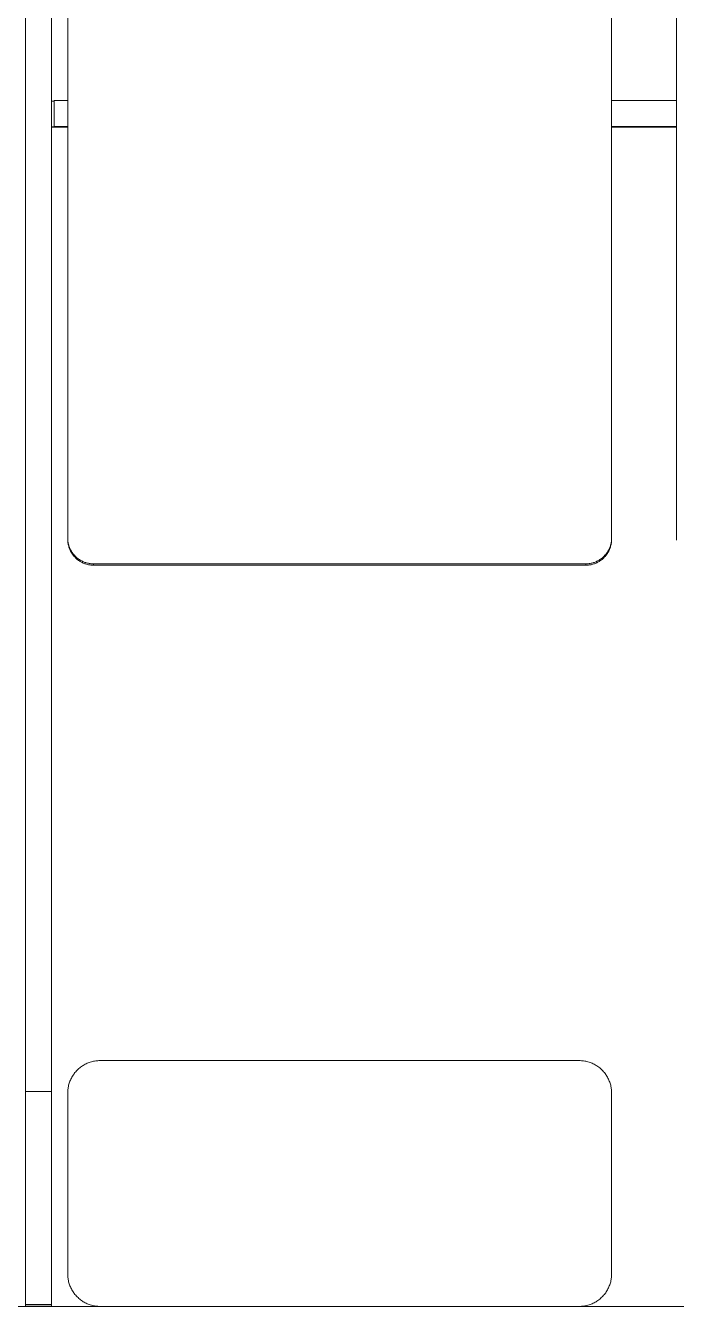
# Model space of a CAD drawing. Header units: millimetres. Extents: x -402 to 3954, y -41 to 3282.
# Drawn here: x 1128.1 to 1228.6, y 2885 to 3083.1 of the extents above; entities that cross this region are included whole.
import ezdxf

# ---------------------------------------------------------------- set-up
doc = ezdxf.new("R2010")
doc.units = ezdxf.units.MM
doc.layers.add('ZANO_R', color=7, linetype='Continuous', lineweight=0)

msp = doc.modelspace()

# ---------------------------------------------------------------- linework, layer by layer
at = {"layer": 'ZANO_R'}
for p, q in [((1134.63, 3277.1), (1134.63, 3003.85)), ((1218.63, 3003.85), (1218.63, 3277.1)), ((1228.63, 3277.1), (1228.63, 3003.85)), ((1128.13, 2921.34), (1128.13, 3246.16)), ((1132.13, 2921.34), (1132.13, 3246.16)), ((1132.53, 3071.47), (1134.63, 3071.47)), ((1132.53, 3067.47), (1132.53, 3071.47)), ((1218.63, 3071.47), (1228.63, 3071.47)), ((1132.13, 3071.41), (1132.53, 3071.41)), ((1134.63, 3067.47), (1132.53, 3067.47)), ((1132.53, 3067.41), (1132.53, 3067.47)), ((1228.63, 3067.47), (1218.63, 3067.47)), ((1132.13, 3067.41), (1132.53, 3067.41)), ((1132.13, 3067.36), (1134.63, 3067.36)), ((1218.63, 3067.36), (1228.63, 3067.36)), ((1134.63, 3003.85), (1134.63, 3003.71)), ((1134.63, 3003.85), (1134.63, 3003.64)), ((1134.63, 3003.71), (1134.64, 3003.58)), ((1134.63, 3003.5), (1134.63, 3003.64)), ((1134.64, 3003.37), (1134.63, 3003.5)), ((1134.64, 3003.58), (1134.65, 3003.44)), ((1134.65, 3003.23), (1134.64, 3003.37)), ((1134.65, 3003.44), (1134.67, 3003.3)), ((1134.67, 3003.1), (1134.65, 3003.23)), ((1134.67, 3003.3), (1134.69, 3003.17)), ((1134.69, 3002.96), (1134.67, 3003.1)), ((1134.69, 3003.17), (1134.72, 3003.04)), ((1134.72, 3002.83), (1134.69, 3002.96)), ((1134.72, 3003.04), (1134.75, 3002.9)), ((1134.75, 3002.69), (1134.72, 3002.83)), ((1134.75, 3002.9), (1134.78, 3002.77)), ((1134.78, 3002.56), (1134.75, 3002.69)), ((1134.78, 3002.77), (1134.82, 3002.64)), ((1134.82, 3002.43), (1134.78, 3002.56)), ((1134.82, 3002.64), (1134.86, 3002.51)), ((1134.86, 3002.3), (1134.82, 3002.43)), ((1134.86, 3002.51), (1134.91, 3002.38)), ((1134.91, 3002.17), (1134.86, 3002.3)), ((1134.91, 3002.38), (1134.96, 3002.26)), ((1134.96, 3002.05), (1134.91, 3002.17)), ((1134.96, 3002.26), (1135.02, 3002.13)), ((1135.02, 3002.13), (1135.08, 3002.01)), ((1218.24, 3002.13), (1218.18, 3002.01)), ((1218.3, 3002.26), (1218.24, 3002.13)), ((1218.35, 3002.38), (1218.3, 3002.26)), ((1218.35, 3002.17), (1218.3, 3002.05)), ((1218.4, 3002.51), (1218.35, 3002.38)), ((1218.4, 3002.3), (1218.35, 3002.17)), ((1218.44, 3002.64), (1218.4, 3002.51)), ((1218.44, 3002.43), (1218.4, 3002.3)), ((1218.48, 3002.77), (1218.44, 3002.64)), ((1218.48, 3002.56), (1218.44, 3002.43)), ((1218.52, 3002.9), (1218.48, 3002.77)), ((1218.52, 3002.69), (1218.48, 3002.56)), ((1218.55, 3003.04), (1218.52, 3002.9)), ((1218.55, 3002.83), (1218.52, 3002.69)), ((1218.57, 3003.17), (1218.55, 3003.04)), ((1218.57, 3002.96), (1218.55, 3002.83)), ((1218.59, 3003.3), (1218.57, 3003.17)), ((1218.59, 3003.1), (1218.57, 3002.96)), ((1218.61, 3003.44), (1218.59, 3003.3)), ((1218.61, 3003.23), (1218.59, 3003.1)), ((1218.62, 3003.58), (1218.61, 3003.44)), ((1218.62, 3003.37), (1218.61, 3003.23)), ((1218.63, 3003.71), (1218.62, 3003.58)), ((1218.63, 3003.5), (1218.62, 3003.37)), ((1218.63, 3003.64), (1218.63, 3003.85)), ((1218.63, 3003.85), (1218.63, 3003.71)), ((1218.63, 3003.64), (1218.63, 3003.5)), ((1228.63, 3003.85), (1228.63, 3003.71)), ((1228.63, 3003.85), (1228.63, 3003.64)), ((1228.63, 3003.5), (1228.63, 3003.64)), ((1135.02, 3001.92), (1134.96, 3002.05)), ((1135.08, 3001.8), (1135.02, 3001.92)), ((1135.08, 3002.01), (1135.14, 3001.89)), ((1135.14, 3001.68), (1135.08, 3001.8)), ((1135.14, 3001.89), (1135.21, 3001.77)), ((1135.21, 3001.56), (1135.14, 3001.68)), ((1135.21, 3001.77), (1135.29, 3001.66)), ((1135.29, 3001.45), (1135.21, 3001.56)), ((1135.29, 3001.66), (1135.36, 3001.54)), ((1135.36, 3001.33), (1135.29, 3001.45)), ((1135.36, 3001.54), (1135.44, 3001.43)), ((1135.44, 3001.22), (1135.36, 3001.33)), ((1135.44, 3001.43), (1135.53, 3001.32)), ((1135.53, 3001.12), (1135.44, 3001.22)), ((1135.53, 3001.32), (1135.62, 3001.22)), ((1135.62, 3001.01), (1135.53, 3001.12)), ((1135.62, 3001.22), (1135.71, 3001.12)), ((1135.71, 3000.91), (1135.62, 3001.01)), ((1135.71, 3001.12), (1135.8, 3001.02)), ((1135.8, 3000.81), (1135.71, 3000.91)), ((1135.8, 3001.02), (1135.9, 3000.93)), ((1135.9, 3000.72), (1135.8, 3000.81)), ((1135.9, 3000.93), (1136, 3000.83)), ((1136, 3000.62), (1135.9, 3000.72)), ((1136, 3000.83), (1136.11, 3000.75)), ((1136.11, 3000.54), (1136, 3000.62)), ((1136.11, 3000.75), (1136.21, 3000.66)), ((1136.21, 3000.45), (1136.11, 3000.54)), ((1136.21, 3000.66), (1136.32, 3000.58)), ((1136.32, 3000.37), (1136.21, 3000.45)), ((1136.32, 3000.58), (1136.44, 3000.5)), ((1136.44, 3000.3), (1136.32, 3000.37)), ((1136.44, 3000.5), (1136.55, 3000.43)), ((1136.55, 3000.22), (1136.44, 3000.3)), ((1136.55, 3000.43), (1136.67, 3000.36)), ((1136.67, 3000.15), (1136.55, 3000.22)), ((1136.67, 3000.36), (1136.79, 3000.3)), ((1136.79, 3000.09), (1136.67, 3000.15)), ((1136.79, 3000.3), (1136.91, 3000.24)), ((1136.91, 3000.24), (1137.04, 3000.18)), ((1137.04, 3000.18), (1137.16, 3000.13)), ((1137.16, 3000.13), (1137.29, 3000.08)), ((1216.1, 3000.13), (1215.97, 3000.08)), ((1216.23, 3000.18), (1216.1, 3000.13)), ((1216.35, 3000.24), (1216.23, 3000.18)), ((1216.47, 3000.3), (1216.35, 3000.24)), ((1216.59, 3000.36), (1216.47, 3000.3)), ((1216.59, 3000.15), (1216.47, 3000.09)), ((1216.71, 3000.43), (1216.59, 3000.36)), ((1216.71, 3000.22), (1216.59, 3000.15)), ((1216.83, 3000.5), (1216.71, 3000.43)), ((1216.83, 3000.3), (1216.71, 3000.22)), ((1216.94, 3000.58), (1216.83, 3000.5)), ((1216.94, 3000.37), (1216.83, 3000.3)), ((1217.05, 3000.66), (1216.94, 3000.58)), ((1217.05, 3000.45), (1216.94, 3000.37)), ((1217.16, 3000.75), (1217.05, 3000.66)), ((1217.16, 3000.54), (1217.05, 3000.45)), ((1217.26, 3000.83), (1217.16, 3000.75)), ((1217.26, 3000.62), (1217.16, 3000.54)), ((1217.36, 3000.93), (1217.26, 3000.83)), ((1217.36, 3000.72), (1217.26, 3000.62)), ((1217.46, 3001.02), (1217.36, 3000.93)), ((1217.46, 3000.81), (1217.36, 3000.72)), ((1217.55, 3001.12), (1217.46, 3001.02)), ((1217.55, 3000.91), (1217.46, 3000.81)), ((1217.65, 3001.22), (1217.55, 3001.12)), ((1217.65, 3001.01), (1217.55, 3000.91)), ((1217.73, 3001.32), (1217.65, 3001.22)), ((1217.73, 3001.12), (1217.65, 3001.01)), ((1217.82, 3001.43), (1217.73, 3001.32)), ((1217.82, 3001.22), (1217.73, 3001.12)), ((1217.9, 3001.54), (1217.82, 3001.43)), ((1217.9, 3001.33), (1217.82, 3001.22)), ((1217.98, 3001.66), (1217.9, 3001.54)), ((1217.98, 3001.45), (1217.9, 3001.33)), ((1218.05, 3001.77), (1217.98, 3001.66)), ((1218.05, 3001.56), (1217.98, 3001.45)), ((1218.12, 3001.89), (1218.05, 3001.77)), ((1218.12, 3001.68), (1218.05, 3001.56)), ((1218.18, 3002.01), (1218.12, 3001.89)), ((1218.18, 3001.8), (1218.12, 3001.68)), ((1218.24, 3001.92), (1218.18, 3001.8)), ((1218.3, 3002.05), (1218.24, 3001.92)), ((1136.91, 3000.03), (1136.79, 3000.09)), ((1137.04, 2999.97), (1136.91, 3000.03)), ((1137.16, 2999.92), (1137.04, 2999.97)), ((1137.29, 2999.87), (1137.16, 2999.92)), ((1137.29, 3000.08), (1137.42, 3000.04)), ((1137.42, 2999.83), (1137.29, 2999.87)), ((1137.42, 3000.04), (1137.55, 3000)), ((1137.55, 2999.79), (1137.42, 2999.83)), ((1137.55, 3000), (1137.68, 2999.96)), ((1137.68, 2999.75), (1137.55, 2999.79)), ((1137.68, 2999.96), (1137.82, 2999.93)), ((1137.82, 2999.72), (1137.68, 2999.75)), ((1137.82, 2999.93), (1137.95, 2999.91)), ((1137.95, 2999.7), (1137.82, 2999.72)), ((1137.95, 2999.91), (1138.09, 2999.89)), ((1138.09, 2999.68), (1137.95, 2999.7)), ((1138.09, 2999.89), (1138.22, 2999.87)), ((1138.22, 2999.66), (1138.09, 2999.68)), ((1138.22, 2999.87), (1138.36, 2999.86)), ((1138.36, 2999.65), (1138.22, 2999.66)), ((1138.36, 2999.86), (1138.49, 2999.85)), ((1138.49, 2999.64), (1138.36, 2999.65)), ((1138.49, 2999.85), (1138.63, 2999.85)), ((1138.63, 2999.64), (1138.49, 2999.64)), ((1138.63, 2999.64), (1138.63, 2999.85)), ((1138.63, 2999.85), (1214.63, 2999.85)), ((1214.63, 2999.64), (1138.63, 2999.64)), ((1214.63, 2999.85), (1214.63, 2999.64)), ((1214.77, 2999.85), (1214.63, 2999.85)), ((1214.77, 2999.64), (1214.63, 2999.64)), ((1214.9, 2999.86), (1214.77, 2999.85)), ((1214.9, 2999.65), (1214.77, 2999.64)), ((1215.04, 2999.87), (1214.9, 2999.86)), ((1215.04, 2999.66), (1214.9, 2999.65)), ((1215.18, 2999.89), (1215.04, 2999.87)), ((1215.18, 2999.68), (1215.04, 2999.66)), ((1215.31, 2999.91), (1215.18, 2999.89)), ((1215.31, 2999.7), (1215.18, 2999.68)), ((1215.45, 2999.93), (1215.31, 2999.91)), ((1215.45, 2999.72), (1215.31, 2999.7)), ((1215.58, 2999.96), (1215.45, 2999.93)), ((1215.58, 2999.75), (1215.45, 2999.72)), ((1215.71, 3000), (1215.58, 2999.96)), ((1215.71, 2999.79), (1215.58, 2999.75)), ((1215.84, 3000.04), (1215.71, 3000)), ((1215.84, 2999.83), (1215.71, 2999.79)), ((1215.97, 3000.08), (1215.84, 3000.04)), ((1215.97, 2999.87), (1215.84, 2999.83)), ((1216.1, 2999.92), (1215.97, 2999.87)), ((1216.23, 2999.97), (1216.1, 2999.92)), ((1216.35, 3000.03), (1216.23, 2999.97)), ((1216.47, 3000.09), (1216.35, 3000.03)), ((1138.45, 2922.9), (1138.28, 2922.86)), ((1138.61, 2922.94), (1138.45, 2922.9)), ((1138.78, 2922.97), (1138.61, 2922.94)), ((1138.95, 2922.99), (1138.78, 2922.97)), ((1139.12, 2923.02), (1138.95, 2922.99)), ((1139.29, 2923.03), (1139.12, 2923.02)), ((1139.46, 2923.04), (1139.29, 2923.03)), ((1139.63, 2923.04), (1139.46, 2923.04)), ((1139.63, 2923.04), (1213.63, 2923.04)), ((1213.63, 2923.04), (1213.8, 2923.04)), ((1213.8, 2923.04), (1213.97, 2923.03)), ((1213.97, 2923.03), (1214.14, 2923.02)), ((1214.14, 2923.02), (1214.31, 2922.99)), ((1214.31, 2922.99), (1214.48, 2922.97)), ((1214.48, 2922.97), (1214.65, 2922.94)), ((1214.65, 2922.94), (1214.82, 2922.9)), ((1214.82, 2922.9), (1214.98, 2922.86)), ((1128.13, 2918.25), (1128.13, 2921.34)), ((1132.13, 2918.25), (1132.13, 2921.34)), ((1135.55, 2920.92), (1135.45, 2920.78)), ((1135.65, 2921.06), (1135.55, 2920.92)), ((1135.75, 2921.2), (1135.65, 2921.06)), ((1135.86, 2921.33), (1135.75, 2921.2)), ((1135.98, 2921.45), (1135.86, 2921.33)), ((1136.1, 2921.58), (1135.98, 2921.45)), ((1136.22, 2921.7), (1136.1, 2921.58)), ((1136.35, 2921.81), (1136.22, 2921.7)), ((1136.48, 2921.92), (1136.35, 2921.81)), ((1136.61, 2922.03), (1136.48, 2921.92)), ((1136.75, 2922.13), (1136.61, 2922.03)), ((1136.89, 2922.22), (1136.75, 2922.13)), ((1137.03, 2922.31), (1136.89, 2922.22)), ((1137.18, 2922.4), (1137.03, 2922.31)), ((1137.33, 2922.48), (1137.18, 2922.4)), ((1137.48, 2922.56), (1137.33, 2922.48)), ((1137.64, 2922.63), (1137.48, 2922.56)), ((1137.8, 2922.69), (1137.64, 2922.63)), ((1137.96, 2922.75), (1137.8, 2922.69)), ((1138.12, 2922.81), (1137.96, 2922.75)), ((1138.28, 2922.86), (1138.12, 2922.81)), ((1214.98, 2922.86), (1215.14, 2922.81)), ((1215.14, 2922.81), (1215.31, 2922.75)), ((1215.31, 2922.75), (1215.47, 2922.69)), ((1215.47, 2922.69), (1215.62, 2922.63)), ((1215.62, 2922.63), (1215.78, 2922.56)), ((1215.78, 2922.56), (1215.93, 2922.48)), ((1215.93, 2922.48), (1216.08, 2922.4)), ((1216.08, 2922.4), (1216.23, 2922.31)), ((1216.23, 2922.31), (1216.37, 2922.22)), ((1216.37, 2922.22), (1216.51, 2922.13)), ((1216.51, 2922.13), (1216.65, 2922.03)), ((1216.65, 2922.03), (1216.79, 2921.92)), ((1216.79, 2921.92), (1216.92, 2921.81)), ((1216.92, 2921.81), (1217.04, 2921.7)), ((1217.04, 2921.7), (1217.17, 2921.58)), ((1217.17, 2921.58), (1217.29, 2921.45)), ((1217.29, 2921.45), (1217.4, 2921.33)), ((1217.4, 2921.33), (1217.51, 2921.2)), ((1217.51, 2921.2), (1217.62, 2921.06)), ((1217.62, 2921.06), (1217.72, 2920.92)), ((1217.72, 2920.92), (1217.81, 2920.78)), ((1134.74, 2919.06), (1134.7, 2918.89)), ((1134.77, 2919.23), (1134.74, 2919.06)), ((1134.82, 2919.39), (1134.77, 2919.23)), ((1134.87, 2919.55), (1134.82, 2919.39)), ((1134.92, 2919.72), (1134.87, 2919.55)), ((1134.98, 2919.88), (1134.92, 2919.72)), ((1135.05, 2920.03), (1134.98, 2919.88)), ((1135.12, 2920.19), (1135.05, 2920.03)), ((1135.19, 2920.34), (1135.12, 2920.19)), ((1135.27, 2920.49), (1135.19, 2920.34)), ((1135.36, 2920.64), (1135.27, 2920.49)), ((1135.45, 2920.78), (1135.36, 2920.64)), ((1217.81, 2920.78), (1217.9, 2920.64)), ((1217.9, 2920.64), (1217.99, 2920.49)), ((1217.99, 2920.49), (1218.07, 2920.34)), ((1218.07, 2920.34), (1218.15, 2920.19)), ((1218.15, 2920.19), (1218.22, 2920.03)), ((1218.22, 2920.03), (1218.28, 2919.88)), ((1218.28, 2919.88), (1218.34, 2919.72)), ((1218.34, 2919.72), (1218.4, 2919.55)), ((1218.4, 2919.55), (1218.45, 2919.39)), ((1218.45, 2919.39), (1218.49, 2919.23)), ((1218.49, 2919.23), (1218.53, 2919.06)), ((1218.53, 2919.06), (1218.56, 2918.89)), ((1128.13, 2916.16), (1128.13, 2918.25)), ((1128.13, 2918.25), (1132.13, 2918.25)), ((1132.13, 2916.16), (1132.13, 2918.25)), ((1134.64, 2918.38), (1134.63, 2918.21)), ((1134.63, 2918.21), (1134.63, 2918.04)), ((1134.63, 2890.04), (1134.63, 2918.04)), ((1134.66, 2918.55), (1134.64, 2918.38)), ((1134.68, 2918.72), (1134.66, 2918.55)), ((1134.7, 2918.89), (1134.68, 2918.72)), ((1218.56, 2918.89), (1218.58, 2918.72)), ((1218.58, 2918.72), (1218.61, 2918.55)), ((1218.61, 2918.55), (1218.62, 2918.38)), ((1218.62, 2918.38), (1218.63, 2918.21)), ((1218.63, 2918.21), (1218.63, 2918.04)), ((1218.63, 2918.04), (1218.63, 2890.04)), ((1128.13, 2885.32), (1128.13, 2916.16)), ((1132.13, 2885.32), (1132.13, 2916.16)), ((1134.63, 2890.04), (1134.63, 2889.87)), ((1134.63, 2889.87), (1134.64, 2889.7)), ((1134.64, 2889.7), (1134.66, 2889.53)), ((1134.66, 2889.53), (1134.68, 2889.36)), ((1134.68, 2889.36), (1134.7, 2889.19)), ((1218.56, 2889.19), (1218.58, 2889.36)), ((1218.58, 2889.36), (1218.61, 2889.53)), ((1218.61, 2889.53), (1218.62, 2889.7)), ((1218.62, 2889.7), (1218.63, 2889.87)), ((1218.63, 2889.87), (1218.63, 2890.04)), ((1134.7, 2889.19), (1134.74, 2889.02)), ((1134.74, 2889.02), (1134.77, 2888.86)), ((1134.77, 2888.86), (1134.82, 2888.69)), ((1134.82, 2888.69), (1134.87, 2888.53)), ((1134.87, 2888.53), (1134.92, 2888.37)), ((1134.92, 2888.37), (1134.98, 2888.21)), ((1134.98, 2888.21), (1135.05, 2888.05)), ((1135.05, 2888.05), (1135.12, 2887.89)), ((1135.12, 2887.89), (1135.19, 2887.74)), ((1135.19, 2887.74), (1135.27, 2887.59)), ((1135.27, 2887.59), (1135.36, 2887.44)), ((1135.36, 2887.44), (1135.45, 2887.3)), ((1135.45, 2887.3), (1135.55, 2887.16)), ((1217.72, 2887.16), (1217.81, 2887.3)), ((1217.81, 2887.3), (1217.9, 2887.44)), ((1217.9, 2887.44), (1217.99, 2887.59)), ((1217.99, 2887.59), (1218.07, 2887.74)), ((1218.07, 2887.74), (1218.15, 2887.89)), ((1218.15, 2887.89), (1218.22, 2888.05)), ((1218.22, 2888.05), (1218.28, 2888.21)), ((1218.28, 2888.21), (1218.34, 2888.37)), ((1218.34, 2888.37), (1218.4, 2888.53)), ((1218.4, 2888.53), (1218.45, 2888.69)), ((1218.45, 2888.69), (1218.49, 2888.86)), ((1218.49, 2888.86), (1218.53, 2889.02)), ((1218.53, 2889.02), (1218.56, 2889.19)), ((1128.13, 2885.06), (1128.13, 2885.32)), ((1128.13, 2885.32), (1132.13, 2885.32)), ((1132.13, 2885.06), (1132.13, 2885.32)), ((1135.55, 2887.16), (1135.65, 2887.02)), ((1135.65, 2887.02), (1135.75, 2886.89)), ((1135.75, 2886.89), (1135.86, 2886.76)), ((1135.86, 2886.76), (1135.98, 2886.63)), ((1135.98, 2886.63), (1136.1, 2886.51)), ((1136.1, 2886.51), (1136.22, 2886.39)), ((1136.22, 2886.39), (1136.35, 2886.27)), ((1136.35, 2886.27), (1136.48, 2886.16)), ((1136.48, 2886.16), (1136.61, 2886.06)), ((1136.61, 2886.06), (1136.75, 2885.96)), ((1136.75, 2885.96), (1136.89, 2885.86)), ((1136.89, 2885.86), (1137.03, 2885.77)), ((1137.03, 2885.77), (1137.18, 2885.68)), ((1137.18, 2885.68), (1137.33, 2885.6)), ((1137.33, 2885.6), (1137.48, 2885.53)), ((1137.48, 2885.53), (1137.64, 2885.46)), ((1137.64, 2885.46), (1137.8, 2885.39)), ((1137.8, 2885.39), (1137.96, 2885.33)), ((1137.96, 2885.33), (1138.12, 2885.28)), ((1138.12, 2885.28), (1138.28, 2885.23)), ((1214.98, 2885.23), (1215.14, 2885.28)), ((1215.14, 2885.28), (1215.31, 2885.33)), ((1215.31, 2885.33), (1215.47, 2885.39)), ((1215.47, 2885.39), (1215.62, 2885.46)), ((1215.62, 2885.46), (1215.78, 2885.53)), ((1215.78, 2885.53), (1215.93, 2885.6)), ((1215.93, 2885.6), (1216.08, 2885.68)), ((1216.08, 2885.68), (1216.23, 2885.77)), ((1216.23, 2885.77), (1216.37, 2885.86)), ((1216.37, 2885.86), (1216.51, 2885.96)), ((1216.51, 2885.96), (1216.65, 2886.06)), ((1216.65, 2886.06), (1216.79, 2886.16)), ((1216.79, 2886.16), (1216.92, 2886.27)), ((1216.92, 2886.27), (1217.04, 2886.39)), ((1217.04, 2886.39), (1217.17, 2886.51)), ((1217.17, 2886.51), (1217.29, 2886.63)), ((1217.29, 2886.63), (1217.4, 2886.76)), ((1217.4, 2886.76), (1217.51, 2886.89)), ((1217.51, 2886.89), (1217.62, 2887.02)), ((1217.62, 2887.02), (1217.72, 2887.16)), ((1139.52, 2885.04), (1119.74, 2885.04)), ((1132.13, 2885.06), (1128.13, 2885.06)), ((1128.13, 2885.04), (1128.13, 2885.06)), ((1132.13, 2885.04), (1132.13, 2885.06)), ((1138.28, 2885.23), (1138.45, 2885.18)), ((1138.45, 2885.18), (1138.61, 2885.15)), ((1138.61, 2885.15), (1138.78, 2885.11)), ((1138.78, 2885.11), (1138.95, 2885.09)), ((1138.95, 2885.09), (1139.12, 2885.07)), ((1139.12, 2885.07), (1139.29, 2885.05)), ((1139.29, 2885.05), (1139.46, 2885.04)), ((1139.46, 2885.04), (1139.63, 2885.04)), ((1213.63, 2885.04), (1139.63, 2885.04)), ((1213.63, 2885.04), (1213.8, 2885.04)), ((1233.52, 2885.04), (1213.74, 2885.04)), ((1213.8, 2885.04), (1213.97, 2885.05)), ((1213.97, 2885.05), (1214.14, 2885.07)), ((1214.14, 2885.07), (1214.31, 2885.09)), ((1214.31, 2885.09), (1214.48, 2885.11)), ((1214.48, 2885.11), (1214.65, 2885.15)), ((1214.65, 2885.15), (1214.82, 2885.18)), ((1214.82, 2885.18), (1214.98, 2885.23))]:
    msp.add_line(p, q, dxfattribs=at)

doc.saveas('drawing.dxf')
